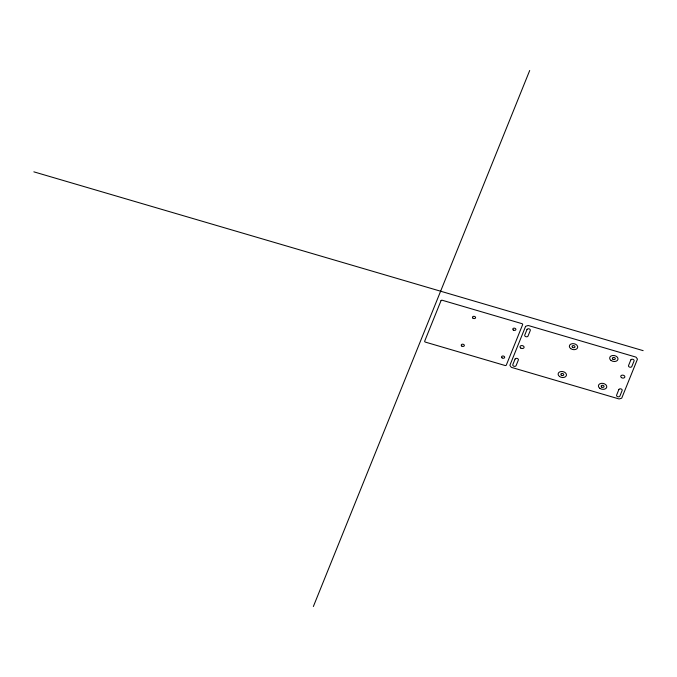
<?xml version="1.0" encoding="UTF-8"?>
<svg xmlns="http://www.w3.org/2000/svg" width="677" height="677" viewBox="0 0 677 677"><rect width="100%" height="100%" fill="white"/><g stroke="black" fill="none" stroke-linecap="round" stroke-linejoin="round"><path stroke-width="1.02" d="M313.358 606.507L529.702 70.493M33.85 171.84L643.15 350.652M441.015 300.681L424.691 341.132A1.058 0.745 10.7 0 0 425.418 342.122L505.025 365.487A1.058 0.745 10.7 0 0 506.311 365.089L522.636 324.63A1.058 0.745 10.7 0 0 521.908 323.64L442.309 300.275A1.058 0.745 10.7 0 0 441.015 300.681M525.513 326.576L509.984 365.064A1.058 0.745 10.7 0 0 510.077 365.639L511.11 367.044A1.058 0.745 10.7 0 0 511.736 367.459L618.719 398.855A1.058 0.745 10.7 0 0 619.514 398.863L621.334 398.296A1.058 0.745 10.7 0 0 621.833 397.89L637.362 359.402A1.058 0.745 10.7 0 0 637.269 358.827L636.245 357.422A1.058 0.745 10.7 0 0 635.61 357.007L528.627 325.612A1.058 0.745 10.7 0 0 527.832 325.603L526.012 326.17A1.058 0.745 10.7 0 0 525.513 326.576M515.07 359.089L512.819 364.658A1.718 1.21 10.7 0 0 514.004 366.274A1.718 1.21 10.7 0 0 516.094 365.622L518.345 360.054A1.718 1.21 10.7 0 0 517.16 358.438A1.718 1.21 10.7 0 0 515.07 359.089M527.011 329.513L524.76 335.09A1.718 1.21 10.7 0 0 525.936 336.697A1.718 1.21 10.7 0 0 528.035 336.046L530.277 330.478A1.718 1.21 10.7 0 0 529.101 328.861A1.718 1.21 10.7 0 0 527.011 329.513M618.854 389.554L616.612 395.123A1.718 1.21 10.7 0 0 617.788 396.73A1.718 1.21 10.7 0 0 619.887 396.079L622.129 390.511A1.718 1.21 10.7 0 0 620.953 388.903A1.718 1.21 10.7 0 0 618.854 389.554M630.795 359.978L628.544 365.546A1.718 1.21 10.7 0 0 629.728 367.154A1.718 1.21 10.7 0 0 631.819 366.511L634.07 360.934A1.718 1.21 10.7 0 0 632.885 359.326A1.718 1.21 10.7 0 0 630.795 359.978M621.478 377.614A2.073 1.456 10.7 0 0 624.829 377.072A2.073 1.456 10.7 0 0 622.121 375.16A2.073 1.456 10.7 0 0 621.478 377.614M520.715 348.037A2.073 1.456 10.7 0 0 524.066 347.496A2.073 1.456 10.7 0 0 521.358 345.592A2.073 1.456 10.7 0 0 520.715 348.037M611.069 360.477A4.223 2.97 10.7 0 0 617.94 359.47A4.223 2.97 10.7 0 0 612.516 355.518A4.223 2.97 10.7 0 0 611.069 360.477M570.762 348.647A4.223 2.97 10.7 0 0 577.633 347.639A4.223 2.97 10.7 0 0 572.209 343.688A4.223 2.97 10.7 0 0 570.762 348.647M599.83 388.327A4.223 2.97 10.7 0 0 606.702 387.32A4.223 2.97 10.7 0 0 601.269 383.368A4.223 2.97 10.7 0 0 599.83 388.327M559.524 376.497A4.223 2.97 10.7 0 0 566.395 375.49A4.223 2.97 10.7 0 0 560.971 371.538A4.223 2.97 10.7 0 0 559.524 376.497M601.633 387.032A1.481 1.041 10.7 0 0 604.036 386.677A1.481 1.041 10.7 0 0 602.132 385.298A1.481 1.041 10.7 0 0 601.633 387.032M561.326 375.202A1.481 1.041 10.7 0 0 563.729 374.855A1.481 1.041 10.7 0 0 561.834 373.467A1.481 1.041 10.7 0 0 561.326 375.202M572.564 347.352A1.481 1.041 10.7 0 0 574.968 346.996A1.481 1.041 10.7 0 0 573.072 345.617A1.481 1.041 10.7 0 0 572.564 347.352M612.871 359.182A1.481 1.041 10.7 0 0 615.275 358.827A1.481 1.041 10.7 0 0 613.379 357.448A1.481 1.041 10.7 0 0 612.871 359.182M502.055 357.879A1.582 1.117 10.7 0 0 504.636 357.507A1.582 1.117 10.7 0 0 502.596 356.017A1.582 1.117 10.7 0 0 502.055 357.879M461.748 346.049A1.582 1.117 10.7 0 0 464.329 345.676A1.582 1.117 10.7 0 0 462.289 344.195A1.582 1.117 10.7 0 0 461.748 346.049M513.301 330.029A1.582 1.117 10.7 0 0 515.874 329.648A1.582 1.117 10.7 0 0 513.843 328.167A1.582 1.117 10.7 0 0 513.301 330.029M472.995 318.198A1.582 1.117 10.7 0 0 475.567 317.826A1.582 1.117 10.7 0 0 473.536 316.337A1.582 1.117 10.7 0 0 472.995 318.198"/></g></svg>
